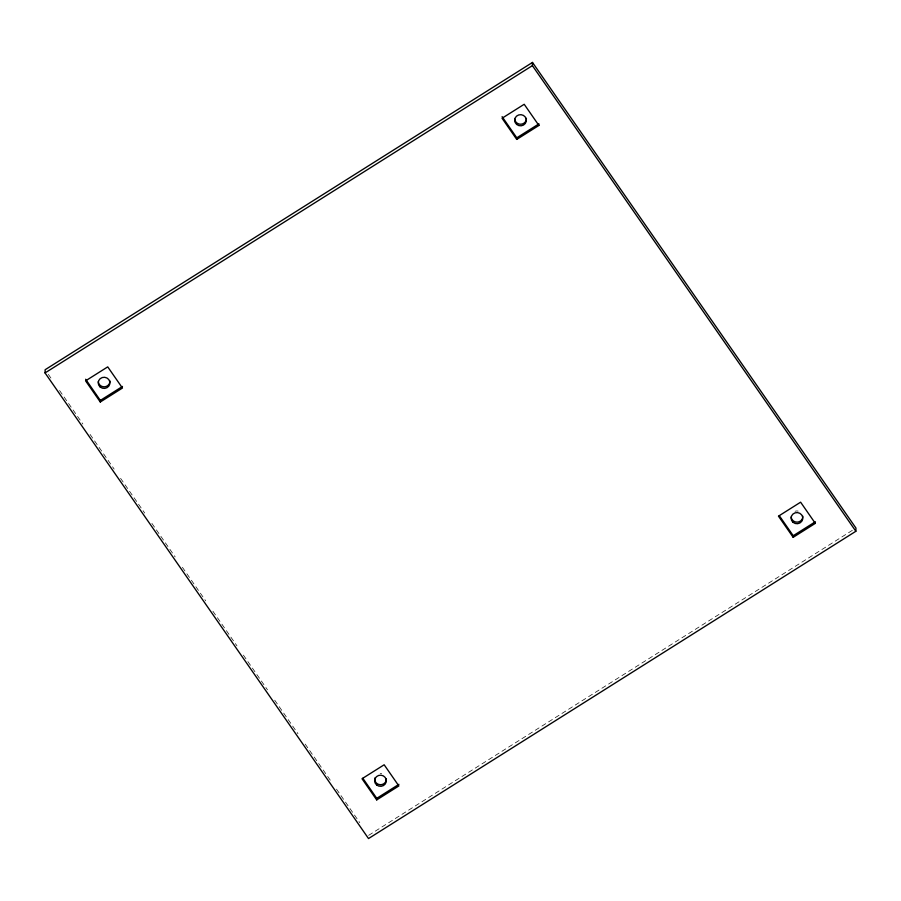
<?xml version="1.0" encoding="UTF-8"?>
<svg xmlns="http://www.w3.org/2000/svg" width="901" height="901" viewBox="0 0 901 901"><rect width="100%" height="100%" fill="white"/><g stroke="black" fill="none" stroke-linecap="round" stroke-linejoin="round"><path stroke-width="0.68" stroke-dasharray="4.5 3.38" d="M368.61 835.362L852.38 530.317M48.35 374.354L51.56 378.972M59.59 390.527L82.869 424.033M90.089 434.428L114.168 469.094M120.588 478.341L144.667 513.007M151.897 523.402L175.166 556.908M182.396 567.303L205.676 600.809M212.895 611.216L236.974 645.871M243.394 655.117L267.473 689.783M274.704 700.178L297.972 733.684M305.202 744.091L330.881 781.054M336.501 789.152L359.781 822.658M795.121 511.261A5.845 5.575 1.6 0 1 798.14 511.092M380.166 773.587A5.845 5.575 1.6 0 1 381.686 773.689"/><path stroke-width="1.35" d="M45.05 372.924L45.14 369.725L532.48 62.439L855.95 528.076L855.86 531.275L368.52 838.561L45.05 372.924L532.39 65.638L532.48 62.439M100.293 402.004L85.595 380.841L107.737 366.876L122.446 388.038L100.293 402.004L100.338 400.416L85.64 379.242M376.708 799.919L362.011 778.746L384.164 764.78L398.861 785.942L376.708 799.919L376.753 798.32L362.833 778.261M516.791 137.819L538.944 123.854L538.899 125.453L516.746 139.418L516.791 137.819L502.094 116.657M793.218 535.723L815.36 521.758L815.315 523.357L793.173 537.323L793.218 535.723L779.286 515.676M100.338 400.416L122.491 386.439M376.753 798.32L398.906 784.343M532.39 65.638L855.86 531.275M538.899 125.453L524.202 104.279L502.048 118.245L516.746 139.418M815.315 523.357L800.617 502.184L778.464 516.16L793.173 537.323M526.398 118.324A5.845 5.575 1.6 0 1 520.924 124.225A5.845 5.575 1.6 0 1 514.719 118.988M802.825 516.228A5.845 5.575 1.6 0 1 797.351 522.13A5.845 5.575 1.6 0 1 791.146 516.892M386.36 778.813A5.845 5.575 1.6 0 1 380.132 784.715A5.845 5.575 1.6 0 1 374.793 778.036M109.945 380.909A5.845 5.575 1.6 0 1 104.471 386.811A5.845 5.575 1.6 0 1 98.265 381.574M100.191 387.013A5.845 5.575 1.6 0 0 109.798 383.961A5.845 5.575 1.6 0 0 102.196 377.553A5.845 5.575 1.6 0 0 100.191 387.013M516.645 124.428A5.845 5.575 1.6 0 0 526.252 121.365A5.845 5.575 1.6 0 0 518.649 114.956A5.845 5.575 1.6 0 0 516.645 124.428M793.071 522.332A5.845 5.575 1.6 0 0 802.667 519.28A5.845 5.575 1.6 0 0 795.076 512.86A5.845 5.575 1.6 0 0 793.071 522.332M376.607 784.929A5.845 5.575 1.6 0 0 386.214 781.865A5.845 5.575 1.6 0 0 378.623 775.457A5.845 5.575 1.6 0 0 376.607 784.929"/></g></svg>
